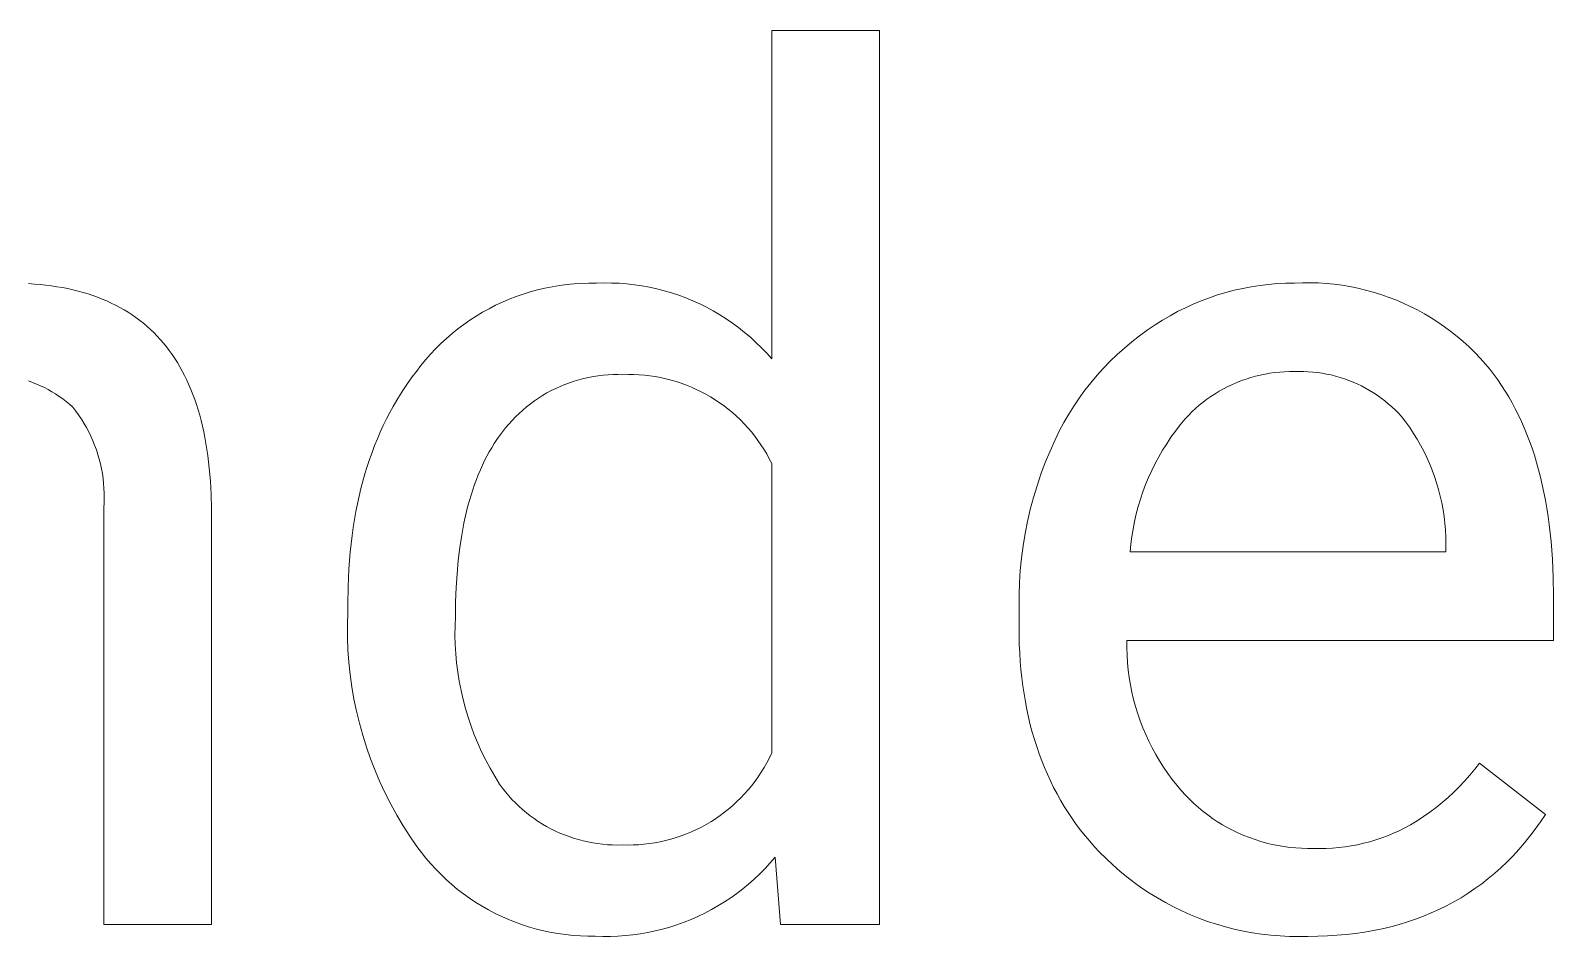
# Model space of a CAD drawing. Header units: millimetres. Extents: x -1283 to 2747, y -259 to 2557.
# Drawn here: x 1601.5 to 1670.1, y 59.2 to 100 of the extents above; entities that cross this region are included whole.
import ezdxf

# ---------------------------------------------------------------- set-up
doc = ezdxf.new("R2010")
doc.units = ezdxf.units.MM
doc.header["$MEASUREMENT"] = 0
doc.layers.add('Domyślny', color=7, linetype='Continuous', true_color=0x000000)

msp = doc.modelspace()

# ---------------------------------------------------------------- linework, layer by layer
at = {"layer": 'Domyślny', "color": 18, "lineweight": 15, "true_color": 0x000000}
for p, q in [((1634.893, 85.252), (1634.893, 100.042)), ((1634.893, 100.042), (1639.738, 100.042)), ((1639.738, 100.042), (1639.738, 59.78)), ((1601.431, 88.64), (1601.697, 88.623)), ((1601.697, 88.623), (1601.958, 88.601)), ((1601.958, 88.601), (1602.215, 88.573)), ((1602.215, 88.573), (1602.468, 88.541)), ((1602.468, 88.541), (1602.717, 88.504)), ((1602.717, 88.504), (1602.961, 88.462)), ((1602.961, 88.462), (1603.2, 88.415)), ((1624.672, 88.437), (1625.001, 88.503)), ((1625.001, 88.503), (1625.331, 88.558)), ((1625.331, 88.558), (1625.663, 88.601)), ((1625.663, 88.601), (1625.997, 88.634)), ((1625.997, 88.634), (1626.331, 88.654)), ((1626.331, 88.654), (1626.666, 88.664)), ((1626.666, 88.664), (1627.001, 88.661)), ((1627.001, 88.661), (1627.343, 88.671)), ((1627.343, 88.671), (1627.686, 88.669)), ((1627.686, 88.669), (1628.028, 88.655)), ((1628.028, 88.655), (1628.369, 88.629)), ((1628.369, 88.629), (1628.709, 88.591)), ((1628.709, 88.591), (1629.048, 88.541)), ((1629.048, 88.541), (1629.384, 88.479)), ((1629.384, 88.479), (1629.718, 88.406)), ((1656.098, 88.428), (1656.481, 88.501)), ((1656.481, 88.501), (1656.867, 88.561)), ((1656.867, 88.561), (1657.255, 88.607)), ((1657.255, 88.607), (1657.644, 88.64)), ((1657.644, 88.64), (1658.034, 88.659)), ((1658.034, 88.659), (1658.424, 88.665)), ((1658.424, 88.665), (1658.783, 88.679)), ((1658.783, 88.679), (1659.141, 88.681)), ((1659.141, 88.681), (1659.499, 88.67)), ((1659.499, 88.67), (1659.857, 88.647)), ((1659.857, 88.647), (1660.214, 88.613)), ((1660.214, 88.613), (1660.569, 88.566)), ((1660.569, 88.566), (1660.922, 88.507)), ((1660.922, 88.507), (1661.274, 88.436)), ((1603.2, 88.415), (1603.435, 88.363)), ((1603.435, 88.363), (1603.666, 88.306)), ((1603.666, 88.306), (1603.893, 88.244)), ((1603.893, 88.244), (1604.115, 88.177)), ((1604.115, 88.177), (1604.333, 88.105)), ((1604.333, 88.105), (1604.546, 88.029)), ((1604.546, 88.029), (1604.755, 87.947)), ((1604.755, 87.947), (1604.96, 87.86)), ((1604.96, 87.86), (1605.16, 87.768)), ((1605.16, 87.768), (1605.356, 87.672)), ((1622.463, 87.666), (1622.766, 87.808)), ((1622.766, 87.808), (1623.074, 87.94)), ((1623.074, 87.94), (1623.387, 88.061)), ((1623.387, 88.061), (1623.703, 88.171)), ((1623.703, 88.171), (1624.023, 88.271)), ((1624.023, 88.271), (1624.346, 88.359)), ((1624.346, 88.359), (1624.672, 88.437)), ((1629.718, 88.406), (1630.05, 88.321)), ((1630.05, 88.321), (1630.378, 88.225)), ((1630.378, 88.225), (1630.703, 88.117)), ((1630.703, 88.117), (1631.024, 87.998)), ((1631.024, 87.998), (1631.34, 87.868)), ((1631.34, 87.868), (1631.652, 87.726)), ((1653.87, 87.718), (1654.23, 87.868)), ((1654.23, 87.868), (1654.596, 88.006)), ((1654.596, 88.006), (1654.965, 88.131)), ((1654.965, 88.131), (1655.339, 88.243)), ((1655.339, 88.243), (1655.717, 88.342)), ((1655.717, 88.342), (1656.098, 88.428)), ((1661.274, 88.436), (1661.623, 88.354)), ((1661.623, 88.354), (1661.968, 88.26)), ((1661.968, 88.26), (1662.311, 88.154)), ((1662.311, 88.154), (1662.649, 88.036)), ((1662.649, 88.036), (1662.984, 87.908)), ((1662.984, 87.908), (1663.314, 87.768)), ((1663.314, 87.768), (1663.639, 87.617)), ((1605.356, 87.672), (1605.547, 87.57)), ((1605.547, 87.57), (1605.734, 87.464)), ((1605.734, 87.464), (1605.917, 87.352)), ((1605.917, 87.352), (1606.096, 87.236)), ((1606.096, 87.236), (1606.27, 87.115)), ((1606.27, 87.115), (1606.439, 86.988)), ((1621.304, 86.995), (1621.585, 87.178)), ((1621.585, 87.178), (1621.872, 87.35)), ((1621.872, 87.35), (1622.165, 87.513)), ((1622.165, 87.513), (1622.463, 87.666)), ((1631.652, 87.726), (1631.959, 87.574)), ((1631.959, 87.574), (1632.26, 87.412)), ((1632.26, 87.412), (1632.555, 87.239)), ((1632.555, 87.239), (1632.844, 87.056)), ((1652.486, 86.996), (1652.823, 87.195)), ((1652.823, 87.195), (1653.166, 87.381)), ((1653.166, 87.381), (1653.515, 87.556)), ((1653.515, 87.556), (1653.87, 87.718)), ((1663.639, 87.617), (1663.959, 87.455)), ((1663.959, 87.455), (1664.273, 87.282)), ((1664.273, 87.282), (1664.581, 87.099)), ((1664.581, 87.099), (1664.882, 86.905)), ((1606.439, 86.988), (1606.605, 86.857)), ((1606.605, 86.857), (1606.766, 86.721)), ((1606.766, 86.721), (1606.922, 86.579)), ((1606.922, 86.579), (1607.075, 86.433)), ((1607.075, 86.433), (1607.223, 86.282)), ((1620.246, 86.173), (1620.5, 86.392)), ((1620.5, 86.392), (1620.761, 86.602)), ((1620.761, 86.602), (1621.029, 86.803)), ((1621.029, 86.803), (1621.304, 86.995)), ((1632.844, 87.056), (1633.127, 86.863)), ((1633.127, 86.863), (1633.402, 86.66)), ((1633.402, 86.66), (1633.671, 86.447)), ((1633.671, 86.447), (1633.932, 86.226)), ((1651.445, 86.288), (1651.797, 86.543)), ((1651.797, 86.543), (1652.157, 86.786)), ((1652.157, 86.786), (1652.486, 86.996)), ((1664.882, 86.905), (1665.177, 86.702)), ((1665.177, 86.702), (1665.465, 86.488)), ((1665.465, 86.488), (1665.746, 86.265)), ((1607.223, 86.282), (1607.366, 86.126)), ((1607.366, 86.126), (1607.505, 85.965)), ((1607.505, 85.965), (1607.64, 85.799)), ((1607.64, 85.799), (1607.771, 85.628)), ((1619.533, 85.466), (1619.763, 85.709)), ((1619.763, 85.709), (1620, 85.945)), ((1620, 85.945), (1620.246, 86.173)), ((1633.932, 86.226), (1634.184, 85.995)), ((1634.184, 85.995), (1634.429, 85.756)), ((1634.429, 85.756), (1634.665, 85.508)), ((1650.446, 85.45), (1650.769, 85.741)), ((1650.769, 85.741), (1651.102, 86.02)), ((1651.102, 86.02), (1651.445, 86.288)), ((1665.746, 86.265), (1666.019, 86.033)), ((1666.019, 86.033), (1666.284, 85.791)), ((1666.284, 85.791), (1666.54, 85.541)), ((1607.771, 85.628), (1607.897, 85.452)), ((1607.897, 85.452), (1608.019, 85.272)), ((1608.019, 85.272), (1608.136, 85.086)), ((1608.136, 85.086), (1608.249, 84.895)), ((1619.099, 84.955), (1619.311, 85.214)), ((1619.311, 85.214), (1619.533, 85.466)), ((1634.665, 85.508), (1634.893, 85.252)), ((1649.831, 84.835), (1650.133, 85.148)), ((1650.133, 85.148), (1650.446, 85.45)), ((1666.54, 85.541), (1666.788, 85.282)), ((1666.788, 85.282), (1667.027, 85.015)), ((1608.249, 84.895), (1608.358, 84.699)), ((1608.358, 84.699), (1608.462, 84.499)), ((1608.462, 84.499), (1608.562, 84.293)), ((1618.522, 84.183), (1618.706, 84.438)), ((1618.706, 84.438), (1618.895, 84.689)), ((1618.895, 84.689), (1619.099, 84.955)), ((1626.427, 84.365), (1626.211, 84.309)), ((1626.645, 84.413), (1626.427, 84.365)), ((1626.864, 84.454), (1626.645, 84.413)), ((1627.084, 84.488), (1626.864, 84.454)), ((1627.305, 84.514), (1627.084, 84.488)), ((1627.528, 84.532), (1627.305, 84.514)), ((1627.75, 84.543), (1627.528, 84.532)), ((1627.973, 84.546), (1627.75, 84.543)), ((1628.196, 84.541), (1627.973, 84.546)), ((1628.439, 84.547), (1628.196, 84.541)), ((1628.681, 84.544), (1628.439, 84.547)), ((1628.924, 84.534), (1628.681, 84.544)), ((1629.166, 84.515), (1628.924, 84.534)), ((1629.407, 84.487), (1629.166, 84.515)), ((1629.647, 84.452), (1629.407, 84.487)), ((1629.886, 84.408), (1629.647, 84.452)), ((1630.123, 84.356), (1629.886, 84.408)), ((1630.358, 84.297), (1630.123, 84.356)), ((1649.26, 84.179), (1649.539, 84.512)), ((1649.539, 84.512), (1649.831, 84.835)), ((1656.246, 84.346), (1656.038, 84.272)), ((1656.458, 84.413), (1656.246, 84.346)), ((1656.671, 84.472), (1656.458, 84.413)), ((1656.886, 84.524), (1656.671, 84.472)), ((1657.103, 84.569), (1656.886, 84.524)), ((1657.321, 84.606), (1657.103, 84.569)), ((1657.54, 84.636), (1657.321, 84.606)), ((1657.761, 84.658), (1657.54, 84.636)), ((1657.982, 84.673), (1657.761, 84.658)), ((1658.203, 84.68), (1657.982, 84.673)), ((1658.424, 84.679), (1658.203, 84.68)), ((1658.632, 84.685), (1658.424, 84.679)), ((1658.84, 84.684), (1658.632, 84.685)), ((1659.047, 84.675), (1658.84, 84.684)), ((1659.254, 84.66), (1659.047, 84.675)), ((1659.461, 84.637), (1659.254, 84.66)), ((1659.667, 84.607), (1659.461, 84.637)), ((1659.871, 84.571), (1659.667, 84.607)), ((1660.074, 84.527), (1659.871, 84.571)), ((1660.276, 84.477), (1660.074, 84.527)), ((1660.475, 84.42), (1660.276, 84.477)), ((1660.673, 84.356), (1660.475, 84.42)), ((1660.868, 84.285), (1660.673, 84.356)), ((1667.027, 85.015), (1667.215, 84.784)), ((1667.215, 84.784), (1667.397, 84.547)), ((1667.397, 84.547), (1667.574, 84.304)), ((1601.614, 84.193), (1601.431, 84.259)), ((1601.794, 84.121), (1601.614, 84.193)), ((1601.972, 84.043), (1601.794, 84.121)), ((1602.148, 83.959), (1601.972, 84.043)), ((1602.32, 83.869), (1602.148, 83.959)), ((1602.489, 83.772), (1602.32, 83.869)), ((1602.655, 83.671), (1602.489, 83.772)), ((1602.817, 83.563), (1602.655, 83.671)), ((1608.562, 84.293), (1608.658, 84.083)), ((1608.658, 84.083), (1608.749, 83.867)), ((1608.749, 83.867), (1608.837, 83.647)), ((1618.008, 83.387), (1618.173, 83.657)), ((1618.173, 83.657), (1618.345, 83.923)), ((1618.345, 83.923), (1618.522, 84.183)), ((1624.773, 83.716), (1624.58, 83.603)), ((1624.969, 83.821), (1624.773, 83.716)), ((1625.169, 83.92), (1624.969, 83.821)), ((1625.372, 84.012), (1625.169, 83.92)), ((1625.578, 84.097), (1625.372, 84.012)), ((1625.786, 84.175), (1625.578, 84.097)), ((1625.998, 84.246), (1625.786, 84.175)), ((1626.211, 84.309), (1625.998, 84.246)), ((1630.591, 84.229), (1630.358, 84.297)), ((1630.822, 84.153), (1630.591, 84.229)), ((1631.05, 84.07), (1630.822, 84.153)), ((1631.275, 83.979), (1631.05, 84.07)), ((1631.497, 83.88), (1631.275, 83.979)), ((1631.715, 83.774), (1631.497, 83.88)), ((1631.929, 83.66), (1631.715, 83.774)), ((1632.14, 83.539), (1631.929, 83.66)), ((1648.736, 83.485), (1648.992, 83.837)), ((1648.992, 83.837), (1649.26, 84.179)), ((1654.85, 83.683), (1654.664, 83.562)), ((1655.039, 83.798), (1654.85, 83.683)), ((1655.232, 83.906), (1655.039, 83.798)), ((1655.428, 84.008), (1655.232, 83.906)), ((1655.629, 84.103), (1655.428, 84.008)), ((1655.832, 84.191), (1655.629, 84.103)), ((1656.038, 84.272), (1655.832, 84.191)), ((1661.061, 84.208), (1660.868, 84.285)), ((1661.251, 84.124), (1661.061, 84.208)), ((1661.438, 84.034), (1661.251, 84.124)), ((1661.622, 83.937), (1661.438, 84.034)), ((1661.803, 83.835), (1661.622, 83.937)), ((1661.98, 83.726), (1661.803, 83.835)), ((1662.153, 83.611), (1661.98, 83.726)), ((1667.574, 84.304), (1667.744, 84.056)), ((1667.744, 84.056), (1667.908, 83.8)), ((1667.908, 83.8), (1668.067, 83.539)), ((1602.975, 83.45), (1602.817, 83.563)), ((1603.129, 83.332), (1602.975, 83.45)), ((1603.28, 83.208), (1603.129, 83.332)), ((1603.425, 83.08), (1603.28, 83.208)), ((1603.561, 82.905), (1603.425, 83.08)), ((1608.837, 83.647), (1608.919, 83.421)), ((1608.919, 83.421), (1608.998, 83.191)), ((1608.998, 83.191), (1609.072, 82.956)), ((1617.694, 82.831), (1617.848, 83.111)), ((1617.848, 83.111), (1618.008, 83.387)), ((1623.852, 83.09), (1623.682, 82.946)), ((1624.027, 83.227), (1623.852, 83.09)), ((1624.207, 83.359), (1624.027, 83.227)), ((1624.392, 83.484), (1624.207, 83.359)), ((1624.58, 83.603), (1624.392, 83.484)), ((1632.346, 83.411), (1632.14, 83.539)), ((1632.548, 83.276), (1632.346, 83.411)), ((1632.745, 83.134), (1632.548, 83.276)), ((1632.937, 82.986), (1632.745, 83.134)), ((1633.124, 82.831), (1632.937, 82.986)), ((1648.261, 82.757), (1648.492, 83.125)), ((1648.492, 83.125), (1648.736, 83.485)), ((1653.968, 83.015), (1653.807, 82.864)), ((1654.135, 83.161), (1653.968, 83.015)), ((1654.307, 83.3), (1654.135, 83.161)), ((1654.483, 83.434), (1654.307, 83.3)), ((1654.664, 83.562), (1654.483, 83.434)), ((1662.322, 83.49), (1662.153, 83.611)), ((1662.487, 83.364), (1662.322, 83.49)), ((1662.648, 83.232), (1662.487, 83.364)), ((1662.804, 83.095), (1662.648, 83.232)), ((1662.955, 82.953), (1662.804, 83.095)), ((1668.067, 83.539), (1668.219, 83.272)), ((1668.219, 83.272), (1668.366, 82.999)), ((1668.366, 82.999), (1668.506, 82.719)), ((1603.69, 82.726), (1603.561, 82.905)), ((1603.813, 82.542), (1603.69, 82.726)), ((1603.93, 82.355), (1603.813, 82.542)), ((1604.04, 82.163), (1603.93, 82.355)), ((1609.072, 82.956), (1609.141, 82.715)), ((1609.141, 82.715), (1609.207, 82.47)), ((1609.207, 82.47), (1609.268, 82.22)), ((1617.405, 82.255), (1617.547, 82.545)), ((1617.547, 82.545), (1617.694, 82.831)), ((1623.052, 82.316), (1622.909, 82.145)), ((1623.201, 82.482), (1623.052, 82.316)), ((1623.356, 82.642), (1623.201, 82.482)), ((1623.516, 82.797), (1623.356, 82.642)), ((1623.682, 82.946), (1623.516, 82.797)), ((1633.306, 82.67), (1633.124, 82.831)), ((1633.482, 82.503), (1633.306, 82.67)), ((1633.652, 82.33), (1633.482, 82.503)), ((1633.816, 82.151), (1633.652, 82.33)), ((1647.839, 81.997), (1648.044, 82.38)), ((1648.044, 82.38), (1648.261, 82.757)), ((1653.279, 82.278), (1653.067, 82.004)), ((1653.499, 82.546), (1653.279, 82.278)), ((1653.65, 82.707), (1653.499, 82.546)), ((1653.807, 82.864), (1653.65, 82.707)), ((1663.101, 82.805), (1662.955, 82.953)), ((1663.242, 82.653), (1663.101, 82.805)), ((1663.431, 82.408), (1663.242, 82.653)), ((1663.611, 82.156), (1663.431, 82.408)), ((1668.506, 82.719), (1668.641, 82.434)), ((1668.641, 82.434), (1668.769, 82.142)), ((1604.143, 81.968), (1604.04, 82.163)), ((1604.24, 81.769), (1604.143, 81.968)), ((1604.33, 81.567), (1604.24, 81.769)), ((1609.268, 82.22), (1609.324, 81.965)), ((1609.324, 81.965), (1609.376, 81.705)), ((1609.376, 81.705), (1609.424, 81.44)), ((1617.016, 81.353), (1617.14, 81.658)), ((1617.14, 81.658), (1617.27, 81.959)), ((1617.27, 81.959), (1617.405, 82.255)), ((1622.518, 81.616), (1622.401, 81.437)), ((1622.64, 81.79), (1622.518, 81.616)), ((1622.771, 81.97), (1622.64, 81.79)), ((1622.909, 82.145), (1622.771, 81.97)), ((1633.974, 81.967), (1633.816, 82.151)), ((1634.126, 81.777), (1633.974, 81.967)), ((1634.271, 81.583), (1634.126, 81.777)), ((1647.42, 81.099), (1647.648, 81.606)), ((1647.648, 81.606), (1647.839, 81.997)), ((1652.865, 81.722), (1652.673, 81.434)), ((1653.067, 82.004), (1652.865, 81.722)), ((1663.782, 81.899), (1663.611, 82.156)), ((1663.945, 81.636), (1663.782, 81.899)), ((1664.099, 81.368), (1663.945, 81.636)), ((1668.769, 82.142), (1668.892, 81.844)), ((1668.892, 81.844), (1669.008, 81.54)), ((1604.412, 81.363), (1604.33, 81.567)), ((1604.488, 81.155), (1604.412, 81.363)), ((1604.557, 80.945), (1604.488, 81.155)), ((1604.618, 80.733), (1604.557, 80.945)), ((1609.424, 81.44), (1609.468, 81.17)), ((1609.468, 81.17), (1609.507, 80.895)), ((1616.787, 80.727), (1616.899, 81.042)), ((1616.899, 81.042), (1617.016, 81.353)), ((1622.177, 81.063), (1622.07, 80.869)), ((1622.287, 81.253), (1622.177, 81.063)), ((1622.401, 81.437), (1622.287, 81.253)), ((1634.409, 81.383), (1634.271, 81.583)), ((1634.541, 81.179), (1634.409, 81.383)), ((1634.665, 80.971), (1634.541, 81.179)), ((1634.783, 80.758), (1634.665, 80.971)), ((1647.208, 80.585), (1647.42, 81.099)), ((1652.49, 81.14), (1652.316, 80.84)), ((1652.673, 81.434), (1652.49, 81.14)), ((1664.244, 81.094), (1664.099, 81.368)), ((1664.379, 80.816), (1664.244, 81.094)), ((1669.008, 81.54), (1669.119, 81.23)), ((1669.119, 81.23), (1669.223, 80.914)), ((1669.223, 80.914), (1669.322, 80.591)), ((1604.672, 80.519), (1604.618, 80.733)), ((1604.719, 80.303), (1604.672, 80.519)), ((1604.758, 80.085), (1604.719, 80.303)), ((1609.507, 80.895), (1609.573, 80.33)), ((1609.573, 80.33), (1609.621, 79.745)), ((1616.582, 80.081), (1616.682, 80.406)), ((1616.682, 80.406), (1616.787, 80.727)), ((1621.775, 80.253), (1621.683, 80.037)), ((1621.869, 80.463), (1621.775, 80.253)), ((1621.968, 80.669), (1621.869, 80.463)), ((1622.07, 80.869), (1621.968, 80.669)), ((1634.893, 80.542), (1634.783, 80.758)), ((1634.893, 67.51), (1634.893, 80.542)), ((1647.013, 80.065), (1647.208, 80.585)), ((1652, 80.224), (1651.857, 79.908)), ((1652.153, 80.535), (1652, 80.224)), ((1652.316, 80.84), (1652.153, 80.535)), ((1664.505, 80.534), (1664.379, 80.816)), ((1664.622, 80.248), (1664.505, 80.534)), ((1664.728, 79.957), (1664.622, 80.248)), ((1669.322, 80.591), (1669.415, 80.263)), ((1669.415, 80.263), (1669.501, 79.928)), ((1604.79, 79.866), (1604.758, 80.085)), ((1604.814, 79.647), (1604.79, 79.866)), ((1604.83, 79.427), (1604.814, 79.647)), ((1609.621, 79.745), (1609.652, 79.141)), ((1616.401, 79.414), (1616.488, 79.75)), ((1616.488, 79.75), (1616.582, 80.081)), ((1621.513, 79.59), (1621.433, 79.359)), ((1621.596, 79.816), (1621.513, 79.59)), ((1621.683, 80.037), (1621.596, 79.816)), ((1646.675, 79.006), (1646.836, 79.538)), ((1646.836, 79.538), (1647.013, 80.065)), ((1651.725, 79.588), (1651.604, 79.263)), ((1651.857, 79.908), (1651.725, 79.588)), ((1664.825, 79.664), (1664.728, 79.957)), ((1664.912, 79.367), (1664.825, 79.664)), ((1669.501, 79.928), (1669.582, 79.587)), ((1669.582, 79.587), (1669.657, 79.24)), ((1604.84, 79.206), (1604.83, 79.427)), ((1604.835, 78.764), (1604.841, 78.985)), ((1604.841, 78.985), (1604.84, 79.206)), ((1609.652, 79.141), (1609.666, 78.517)), ((1616.244, 78.728), (1616.319, 79.074)), ((1616.319, 79.074), (1616.401, 79.414)), ((1621.286, 78.88), (1621.218, 78.633)), ((1621.358, 79.122), (1621.286, 78.88)), ((1621.433, 79.359), (1621.358, 79.122)), ((1646.532, 78.469), (1646.675, 79.006)), ((1651.493, 78.935), (1651.393, 78.603)), ((1651.604, 79.263), (1651.493, 78.935)), ((1664.989, 79.067), (1664.912, 79.367)), ((1665.056, 78.765), (1664.989, 79.067)), ((1669.657, 79.24), (1669.725, 78.886)), ((1669.725, 78.886), (1669.788, 78.526)), ((1604.821, 78.544), (1604.835, 78.764)), ((1604.821, 59.782), (1604.821, 78.544)), ((1609.666, 78.517), (1609.666, 59.782)), ((1616.111, 78.022), (1616.174, 78.378)), ((1616.174, 78.378), (1616.244, 78.728)), ((1621.153, 78.381), (1621.093, 78.124)), ((1621.218, 78.633), (1621.153, 78.381)), ((1646.406, 77.927), (1646.532, 78.469)), ((1651.305, 78.268), (1651.227, 77.931)), ((1651.393, 78.603), (1651.305, 78.268)), ((1665.113, 78.461), (1665.056, 78.765)), ((1665.16, 78.156), (1665.113, 78.461)), ((1669.788, 78.526), (1669.845, 78.161)), ((1616.002, 77.296), (1616.054, 77.662)), ((1616.054, 77.662), (1616.111, 78.022)), ((1621.037, 77.861), (1620.935, 77.321)), ((1621.093, 78.124), (1621.037, 77.861)), ((1646.298, 77.382), (1646.406, 77.927)), ((1651.161, 77.591), (1651.106, 77.249)), ((1651.227, 77.931), (1651.161, 77.591)), ((1665.196, 77.849), (1665.16, 78.156)), ((1665.222, 77.54), (1665.196, 77.849)), ((1665.237, 77.232), (1665.222, 77.54)), ((1669.845, 78.161), (1669.896, 77.789)), ((1669.896, 77.789), (1669.979, 77.026)), ((1615.918, 76.551), (1615.957, 76.926)), ((1615.957, 76.926), (1616.002, 77.296)), ((1620.935, 77.321), (1620.849, 76.759)), ((1646.135, 76.283), (1646.207, 76.834)), ((1646.207, 76.834), (1646.298, 77.382)), ((1651.062, 76.905), (1651.03, 76.56)), ((1651.106, 77.249), (1651.062, 76.905)), ((1665.242, 76.922), (1665.237, 77.232)), ((1665.242, 76.56), (1665.242, 76.922)), ((1669.979, 77.026), (1670.039, 76.238)), ((1615.857, 75.785), (1615.918, 76.551)), ((1620.779, 76.177), (1620.724, 75.575)), ((1620.849, 76.759), (1620.779, 76.177)), ((1646.08, 75.73), (1646.135, 76.283)), ((1651.03, 76.56), (1665.242, 76.56)), ((1670.039, 76.238), (1670.075, 75.425)), ((1615.821, 74.999), (1615.857, 75.785)), ((1620.724, 75.575), (1620.685, 74.952)), ((1646.043, 75.175), (1646.08, 75.73)), ((1670.075, 75.425), (1670.087, 74.587)), ((1615.809, 74.194), (1615.821, 74.999)), ((1620.685, 74.952), (1620.661, 74.308)), ((1646.024, 74.62), (1646.043, 75.175)), ((1615.809, 73.832), (1615.809, 74.194)), ((1620.661, 74.308), (1620.653, 73.644)), ((1646.024, 74.064), (1646.024, 74.62)), ((1646.024, 73.178), (1646.024, 74.064)), ((1670.087, 74.587), (1670.087, 72.574)), ((1615.793, 73.272), (1615.809, 73.832)), ((1620.653, 73.644), (1620.637, 73.227)), ((1615.795, 72.713), (1615.793, 73.272)), ((1615.817, 72.154), (1615.795, 72.713)), ((1620.637, 73.227), (1620.633, 72.809)), ((1620.633, 72.809), (1620.644, 72.392)), ((1646.027, 72.784), (1646.024, 73.178)), ((1646.038, 72.395), (1646.027, 72.784)), ((1615.857, 71.596), (1615.817, 72.154)), ((1620.644, 72.392), (1620.669, 71.976)), ((1646.056, 72.011), (1646.038, 72.395)), ((1646.08, 71.632), (1646.056, 72.011)), ((1650.882, 72.574), (1650.881, 72.239)), ((1650.881, 72.239), (1650.891, 71.904)), ((1670.087, 72.574), (1650.882, 72.574)), ((1615.915, 71.039), (1615.857, 71.596)), ((1620.669, 71.976), (1620.707, 71.56)), ((1620.707, 71.56), (1620.759, 71.146)), ((1646.112, 71.258), (1646.08, 71.632)), ((1650.891, 71.904), (1650.912, 71.569)), ((1650.912, 71.569), (1650.944, 71.236)), ((1615.992, 70.485), (1615.915, 71.039)), ((1620.759, 71.146), (1620.825, 70.734)), ((1620.825, 70.734), (1620.904, 70.324)), ((1646.151, 70.889), (1646.112, 71.258)), ((1646.197, 70.525), (1646.151, 70.889)), ((1650.944, 71.236), (1650.988, 70.903)), ((1650.988, 70.903), (1651.043, 70.573)), ((1616.087, 69.934), (1615.992, 70.485)), ((1620.904, 70.324), (1620.997, 69.917)), ((1646.25, 70.166), (1646.197, 70.525)), ((1646.31, 69.812), (1646.25, 70.166)), ((1651.043, 70.573), (1651.108, 70.244)), ((1651.108, 70.244), (1651.185, 69.918)), ((1616.201, 69.386), (1616.087, 69.934)), ((1616.332, 68.842), (1616.201, 69.386)), ((1620.997, 69.917), (1621.103, 69.514)), ((1621.103, 69.514), (1621.223, 69.114)), ((1646.378, 69.463), (1646.31, 69.812)), ((1646.452, 69.119), (1646.378, 69.463)), ((1651.185, 69.918), (1651.272, 69.594)), ((1651.272, 69.594), (1651.371, 69.274)), ((1651.371, 69.274), (1651.479, 68.957)), ((1616.482, 68.303), (1616.332, 68.842)), ((1621.223, 69.114), (1621.355, 68.718)), ((1621.355, 68.718), (1621.501, 68.327)), ((1646.533, 68.779), (1646.452, 69.119)), ((1646.622, 68.445), (1646.533, 68.779)), ((1651.479, 68.957), (1651.599, 68.644)), ((1651.599, 68.644), (1651.729, 68.335)), ((1616.649, 67.769), (1616.482, 68.303)), ((1621.501, 68.327), (1621.66, 67.941)), ((1621.66, 67.941), (1621.831, 67.561)), ((1646.717, 68.116), (1646.622, 68.445)), ((1646.82, 67.792), (1646.717, 68.116)), ((1651.729, 68.335), (1651.869, 68.03)), ((1651.869, 68.03), (1652.019, 67.731)), ((1616.834, 67.241), (1616.649, 67.769)), ((1617.037, 66.719), (1616.834, 67.241)), ((1621.831, 67.561), (1622.015, 67.186)), ((1634.672, 67.069), (1634.786, 67.288)), ((1634.786, 67.288), (1634.893, 67.51)), ((1646.93, 67.473), (1646.82, 67.792)), ((1647.046, 67.158), (1646.93, 67.473)), ((1652.019, 67.731), (1652.179, 67.436)), ((1652.179, 67.436), (1652.349, 67.147)), ((1617.257, 66.205), (1617.037, 66.719)), ((1622.015, 67.186), (1622.211, 66.818)), ((1622.211, 66.818), (1622.42, 66.456)), ((1634.285, 66.438), (1634.422, 66.644)), ((1634.422, 66.644), (1634.551, 66.854)), ((1634.551, 66.854), (1634.672, 67.069)), ((1647.17, 66.849), (1647.046, 67.158)), ((1647.301, 66.545), (1647.17, 66.849)), ((1647.439, 66.246), (1647.301, 66.545)), ((1652.349, 67.147), (1652.529, 66.864)), ((1652.529, 66.864), (1652.717, 66.587)), ((1652.717, 66.587), (1652.915, 66.317)), ((1666.319, 66.5), (1666.543, 66.769)), ((1666.543, 66.769), (1666.759, 67.045)), ((1666.759, 67.045), (1669.724, 64.736)), ((1617.494, 65.698), (1617.257, 66.205)), ((1622.42, 66.456), (1622.64, 66.101)), ((1622.64, 66.101), (1622.771, 65.923)), ((1622.771, 65.923), (1622.908, 65.75)), ((1633.672, 65.666), (1633.835, 65.851)), ((1633.835, 65.851), (1633.992, 66.042)), ((1633.992, 66.042), (1634.142, 66.237)), ((1634.142, 66.237), (1634.285, 66.438)), ((1647.584, 65.951), (1647.439, 66.246)), ((1647.736, 65.662), (1647.584, 65.951)), ((1652.915, 66.317), (1653.122, 66.053)), ((1653.122, 66.053), (1653.338, 65.797)), ((1665.595, 65.74), (1665.845, 65.986)), ((1665.845, 65.986), (1666.086, 66.239)), ((1666.086, 66.239), (1666.319, 66.5)), ((1617.747, 65.199), (1617.494, 65.698)), ((1618.017, 64.709), (1617.747, 65.199)), ((1622.908, 65.75), (1623.051, 65.581)), ((1623.051, 65.581), (1623.199, 65.417)), ((1623.199, 65.417), (1623.353, 65.258)), ((1623.353, 65.258), (1623.513, 65.105)), ((1632.957, 64.987), (1633.144, 65.147)), ((1633.144, 65.147), (1633.326, 65.314)), ((1633.326, 65.314), (1633.502, 65.487)), ((1633.502, 65.487), (1633.672, 65.666)), ((1647.896, 65.378), (1647.736, 65.662)), ((1648.062, 65.099), (1647.896, 65.378)), ((1653.338, 65.797), (1653.519, 65.599)), ((1653.519, 65.599), (1653.707, 65.408)), ((1653.707, 65.408), (1653.901, 65.224)), ((1653.901, 65.224), (1654.101, 65.047)), ((1664.801, 65.054), (1665.073, 65.274)), ((1665.073, 65.274), (1665.338, 65.503)), ((1665.338, 65.503), (1665.595, 65.74)), ((1618.303, 64.228), (1618.017, 64.709)), ((1623.513, 65.105), (1623.677, 64.957)), ((1623.677, 64.957), (1623.846, 64.815)), ((1623.846, 64.815), (1624.02, 64.678)), ((1624.02, 64.678), (1624.199, 64.548)), ((1624.199, 64.548), (1624.382, 64.423)), ((1632.155, 64.412), (1632.363, 64.545)), ((1632.363, 64.545), (1632.566, 64.686)), ((1632.566, 64.686), (1632.764, 64.833)), ((1632.764, 64.833), (1632.957, 64.987)), ((1648.235, 64.824), (1648.062, 65.099)), ((1648.416, 64.555), (1648.235, 64.824)), ((1648.603, 64.291), (1648.416, 64.555)), ((1654.101, 65.047), (1654.308, 64.876)), ((1654.308, 64.876), (1654.52, 64.713)), ((1654.52, 64.713), (1654.738, 64.558)), ((1654.738, 64.558), (1654.962, 64.41)), ((1663.943, 64.449), (1664.236, 64.642)), ((1664.236, 64.642), (1664.522, 64.843)), ((1664.522, 64.843), (1664.801, 65.054)), ((1669.724, 64.736), (1669.498, 64.4)), ((1618.605, 63.757), (1618.303, 64.228)), ((1624.382, 64.423), (1624.569, 64.305)), ((1624.569, 64.305), (1624.76, 64.194)), ((1624.76, 64.194), (1624.955, 64.089)), ((1624.955, 64.089), (1625.153, 63.991)), ((1625.153, 63.991), (1625.354, 63.899)), ((1625.354, 63.899), (1625.559, 63.814)), ((1625.559, 63.814), (1625.766, 63.737)), ((1630.589, 63.694), (1630.822, 63.773)), ((1630.822, 63.773), (1631.053, 63.86)), ((1631.053, 63.86), (1631.281, 63.955)), ((1631.281, 63.955), (1631.505, 64.058)), ((1631.505, 64.058), (1631.726, 64.169)), ((1631.726, 64.169), (1631.942, 64.287)), ((1631.942, 64.287), (1632.155, 64.412)), ((1648.798, 64.032), (1648.603, 64.291)), ((1649, 63.778), (1648.798, 64.032)), ((1649.209, 63.529), (1649, 63.778)), ((1654.962, 64.41), (1655.19, 64.27)), ((1655.19, 64.27), (1655.423, 64.138)), ((1655.423, 64.138), (1655.66, 64.014)), ((1655.66, 64.014), (1655.902, 63.899)), ((1655.902, 63.899), (1656.147, 63.792)), ((1656.147, 63.792), (1656.396, 63.693)), ((1662.353, 63.681), (1662.619, 63.78)), ((1662.619, 63.78), (1662.882, 63.889)), ((1662.882, 63.889), (1663.14, 64.006)), ((1663.14, 64.006), (1663.395, 64.132)), ((1663.395, 64.132), (1663.645, 64.267)), ((1663.645, 64.267), (1663.943, 64.449)), ((1669.265, 64.073), (1669.025, 63.758)), ((1669.498, 64.4), (1669.265, 64.073)), ((1618.922, 63.296), (1618.605, 63.757)), ((1619.121, 63.028), (1618.922, 63.296)), ((1625.766, 63.737), (1625.975, 63.666)), ((1625.975, 63.666), (1626.187, 63.603)), ((1626.187, 63.603), (1626.401, 63.547)), ((1626.401, 63.547), (1626.617, 63.498)), ((1626.617, 63.498), (1626.834, 63.456)), ((1626.834, 63.456), (1627.053, 63.422)), ((1627.053, 63.422), (1627.272, 63.395)), ((1627.272, 63.395), (1627.492, 63.376)), ((1627.492, 63.376), (1627.713, 63.364)), ((1627.713, 63.364), (1627.934, 63.36)), ((1627.934, 63.36), (1628.156, 63.364)), ((1628.156, 63.364), (1628.402, 63.358)), ((1628.402, 63.358), (1628.649, 63.362)), ((1628.649, 63.362), (1628.896, 63.373)), ((1628.896, 63.373), (1629.141, 63.394)), ((1629.141, 63.394), (1629.386, 63.423)), ((1629.386, 63.423), (1629.63, 63.46)), ((1629.63, 63.46), (1629.873, 63.506)), ((1629.873, 63.506), (1630.114, 63.56)), ((1630.114, 63.56), (1630.352, 63.623)), ((1630.352, 63.623), (1630.589, 63.694)), ((1649.424, 63.285), (1649.209, 63.529)), ((1649.647, 63.045), (1649.424, 63.285)), ((1656.396, 63.693), (1656.649, 63.604)), ((1656.649, 63.604), (1656.904, 63.523)), ((1656.904, 63.523), (1657.162, 63.451)), ((1657.162, 63.451), (1657.422, 63.388)), ((1657.422, 63.388), (1657.685, 63.335)), ((1657.685, 63.335), (1657.949, 63.29)), ((1657.949, 63.29), (1658.214, 63.255)), ((1658.214, 63.255), (1658.481, 63.229)), ((1658.481, 63.229), (1658.748, 63.212)), ((1658.748, 63.212), (1659.016, 63.205)), ((1659.016, 63.205), (1659.283, 63.207)), ((1659.283, 63.207), (1659.567, 63.202)), ((1659.567, 63.202), (1659.851, 63.206)), ((1659.851, 63.206), (1660.135, 63.221)), ((1660.135, 63.221), (1660.418, 63.245)), ((1660.418, 63.245), (1660.7, 63.279)), ((1660.7, 63.279), (1660.981, 63.322)), ((1660.981, 63.322), (1661.26, 63.375)), ((1661.26, 63.375), (1661.537, 63.438)), ((1661.537, 63.438), (1661.812, 63.509)), ((1661.812, 63.509), (1662.084, 63.59)), ((1662.084, 63.59), (1662.353, 63.681)), ((1668.524, 63.158), (1668.262, 62.874)), ((1668.778, 63.453), (1668.524, 63.158)), ((1669.025, 63.758), (1668.778, 63.453)), ((1619.328, 62.767), (1619.121, 63.028)), ((1619.545, 62.513), (1619.328, 62.767)), ((1619.77, 62.266), (1619.545, 62.513)), ((1634.819, 62.555), (1634.59, 62.305)), ((1635.04, 62.813), (1634.819, 62.555)), ((1635.282, 59.78), (1635.04, 62.813)), ((1649.941, 62.749), (1649.647, 63.045)), ((1650.244, 62.463), (1649.941, 62.749)), ((1650.557, 62.187), (1650.244, 62.463)), ((1667.994, 62.601), (1667.719, 62.339)), ((1668.262, 62.874), (1667.994, 62.601)), ((1620.004, 62.028), (1619.77, 62.266)), ((1620.245, 61.798), (1620.004, 62.028)), ((1620.495, 61.576), (1620.245, 61.798)), ((1634.105, 61.83), (1633.851, 61.605)), ((1634.352, 62.063), (1634.105, 61.83)), ((1634.59, 62.305), (1634.352, 62.063)), ((1650.879, 61.922), (1650.557, 62.187)), ((1651.21, 61.668), (1650.879, 61.922)), ((1667.148, 61.846), (1666.852, 61.615)), ((1667.437, 62.087), (1667.148, 61.846)), ((1667.719, 62.339), (1667.437, 62.087)), ((1620.752, 61.363), (1620.495, 61.576)), ((1621.016, 61.159), (1620.752, 61.363)), ((1621.288, 60.964), (1621.016, 61.159)), ((1633.32, 61.182), (1633.044, 60.984)), ((1633.589, 61.389), (1633.32, 61.182)), ((1633.851, 61.605), (1633.589, 61.389)), ((1651.549, 61.425), (1651.21, 61.668)), ((1651.896, 61.194), (1651.549, 61.425)), ((1652.251, 60.975), (1651.896, 61.194)), ((1666.239, 61.186), (1665.922, 60.988)), ((1666.549, 61.396), (1666.239, 61.186)), ((1666.852, 61.615), (1666.549, 61.396)), ((1621.566, 60.779), (1621.288, 60.964)), ((1621.85, 60.604), (1621.566, 60.779)), ((1622.14, 60.439), (1621.85, 60.604)), ((1622.435, 60.283), (1622.14, 60.439)), ((1632.177, 60.45), (1631.876, 60.293)), ((1632.472, 60.618), (1632.177, 60.45)), ((1632.761, 60.796), (1632.472, 60.618)), ((1633.044, 60.984), (1632.761, 60.796)), ((1652.613, 60.768), (1652.251, 60.975)), ((1652.982, 60.573), (1652.613, 60.768)), ((1653.357, 60.391), (1652.982, 60.573)), ((1653.738, 60.221), (1653.357, 60.391)), ((1664.929, 60.457), (1664.585, 60.301)), ((1665.267, 60.623), (1664.929, 60.457)), ((1665.598, 60.8), (1665.267, 60.623)), ((1665.922, 60.988), (1665.598, 60.8)), ((1609.666, 59.782), (1604.821, 59.782)), ((1622.736, 60.139), (1622.435, 60.283)), ((1623.041, 60.004), (1622.736, 60.139)), ((1623.351, 59.88), (1623.041, 60.004)), ((1623.666, 59.768), (1623.351, 59.88)), ((1623.983, 59.666), (1623.666, 59.768)), ((1624.305, 59.575), (1623.983, 59.666)), ((1630.301, 59.664), (1629.975, 59.572)), ((1630.625, 59.768), (1630.301, 59.664)), ((1630.944, 59.883), (1630.625, 59.768)), ((1631.26, 60.009), (1630.944, 59.883)), ((1631.57, 60.145), (1631.26, 60.009)), ((1631.876, 60.293), (1631.57, 60.145)), ((1639.738, 59.78), (1635.282, 59.78)), ((1654.125, 60.065), (1653.738, 60.221)), ((1654.516, 59.921), (1654.125, 60.065)), ((1654.913, 59.791), (1654.516, 59.921)), ((1655.313, 59.674), (1654.913, 59.791)), ((1655.717, 59.571), (1655.313, 59.674)), ((1662.756, 59.683), (1662.37, 59.592)), ((1663.136, 59.785), (1662.756, 59.683)), ((1663.508, 59.898), (1663.136, 59.785)), ((1663.874, 60.022), (1663.508, 59.898)), ((1664.233, 60.156), (1663.874, 60.022)), ((1664.585, 60.301), (1664.233, 60.156)), ((1624.629, 59.495), (1624.305, 59.575)), ((1624.956, 59.427), (1624.629, 59.495)), ((1625.284, 59.37), (1624.956, 59.427)), ((1625.615, 59.324), (1625.284, 59.37)), ((1625.947, 59.29), (1625.615, 59.324)), ((1626.28, 59.267), (1625.947, 59.29)), ((1626.614, 59.256), (1626.28, 59.267)), ((1626.948, 59.257), (1626.614, 59.256)), ((1627.287, 59.245), (1626.948, 59.257)), ((1627.627, 59.245), (1627.287, 59.245)), ((1627.966, 59.257), (1627.627, 59.245)), ((1628.305, 59.281), (1627.966, 59.257)), ((1628.642, 59.316), (1628.305, 59.281)), ((1628.978, 59.362), (1628.642, 59.316)), ((1629.313, 59.421), (1628.978, 59.362)), ((1629.645, 59.491), (1629.313, 59.421)), ((1629.975, 59.572), (1629.645, 59.491)), ((1656.125, 59.482), (1655.717, 59.571)), ((1656.535, 59.407), (1656.125, 59.482)), ((1656.947, 59.345), (1656.535, 59.407)), ((1657.362, 59.297), (1656.947, 59.345)), ((1657.778, 59.264), (1657.362, 59.297)), ((1658.194, 59.244), (1657.778, 59.264)), ((1658.611, 59.239), (1658.194, 59.244)), ((1659.028, 59.247), (1658.611, 59.239)), ((1659.47, 59.253), (1659.028, 59.247)), ((1659.905, 59.269), (1659.47, 59.253)), ((1660.333, 59.296), (1659.905, 59.269)), ((1660.754, 59.334), (1660.333, 59.296)), ((1661.169, 59.382), (1660.754, 59.334)), ((1661.576, 59.441), (1661.169, 59.382)), ((1661.976, 59.511), (1661.576, 59.441)), ((1662.37, 59.592), (1661.976, 59.511))]:
    msp.add_line(p, q, dxfattribs=at)

doc.saveas('drawing.dxf')
